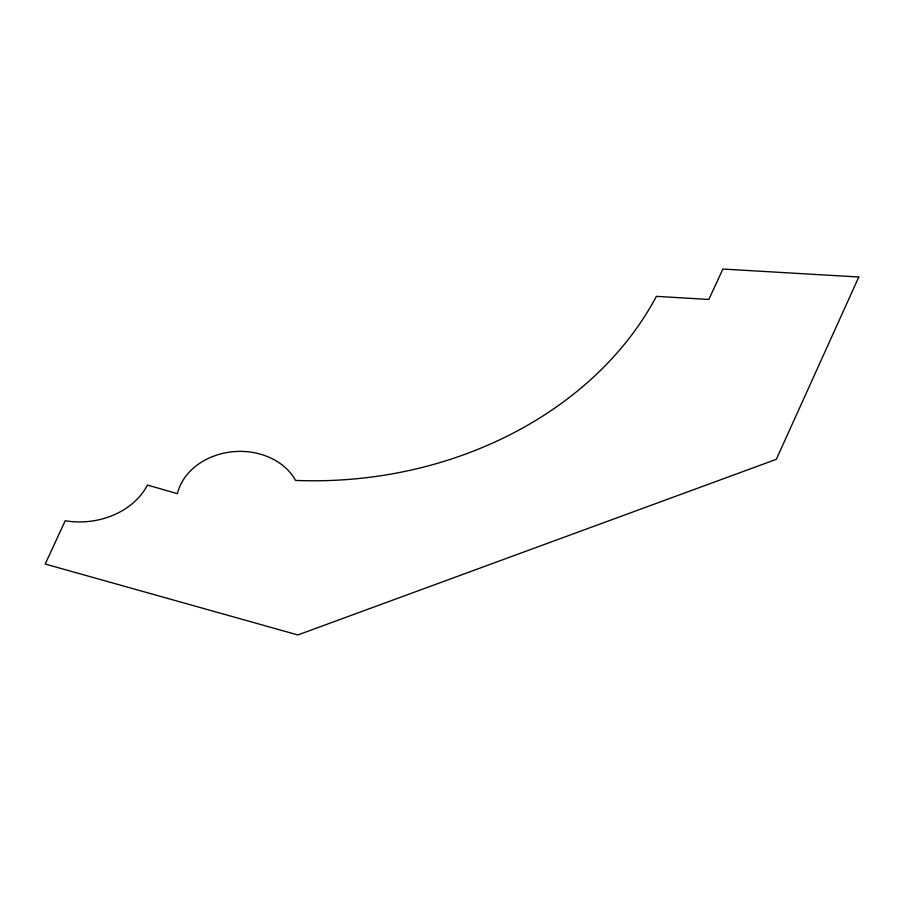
<?xml version="1.0" encoding="UTF-8"?>
<svg xmlns="http://www.w3.org/2000/svg" width="904" height="904" viewBox="0 0 904 904"><rect width="100%" height="100%" fill="white"/><g stroke="black" fill="none" stroke-linecap="round" stroke-linejoin="round"><path stroke-width="1.36" d="M858.8 276.997L776.321 459.334L297.857 634.947L45.2 564.039L65.224 520.749A71.834 58.342 -3.6 0 0 147.442 485.064L177.387 493.674A62.353 50.635 -3.6 0 1 231.627 451.864A62.353 50.635 -3.6 0 1 295.563 480.408A363.657 295.325 -3.6 0 0 656.383 296.365L708.838 299.439L722.884 269.053L858.8 276.997"/></g></svg>
